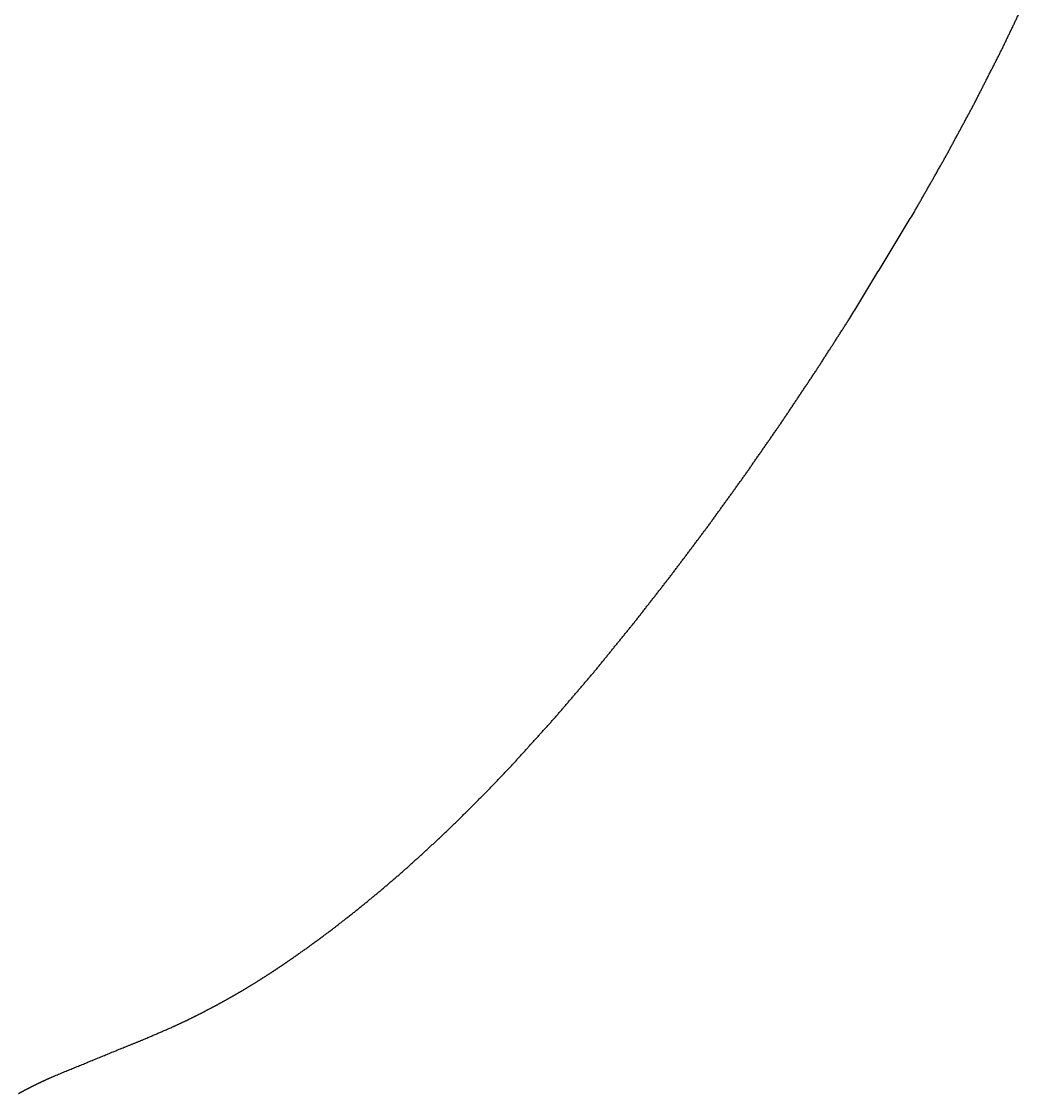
# Model space of a CAD drawing. Header units: feet. Extents: x 3.9 to 4.35, y 0.02 to 1.11.
# Drawn here: x 4.0895 to 4.2647, y 0.0739 to 0.2604 of the extents above; entities that cross this region are included whole.
import ezdxf

# ---------------------------------------------------------------- set-up
doc = ezdxf.new("R2010")
doc.units = ezdxf.units.FT
doc.header["$MEASUREMENT"] = 0
doc.layers.add('Standard', color=178, linetype='Continuous', true_color=0x000000)

msp = doc.modelspace()

# ---------------------------------------------------------------- linework, layer by layer
at = {"layer": 'Standard'}
for points in [[(4.26003, 0.25557), (4.26234, 0.2604), (4.26465, 0.26523)], [(4.26003, 0.25557, 0.10032), (4.26234, 0.2604, 0.10032), (4.26465, 0.26523, 0.10032)], [(4.25518, 0.24602), (4.2576, 0.2508), (4.26003, 0.25557)], [(4.25518, 0.24602, 0.10032), (4.2576, 0.2508, 0.10032), (4.26003, 0.25557, 0.10032)], [(4.26003, 0.25557), (4.26003, 0.25557, 0.05016), (4.26003, 0.25557, 0.10032)], [(4.25009, 0.2366), (4.25264, 0.24131), (4.25518, 0.24602)], [(4.25009, 0.2366, 0.10032), (4.25264, 0.24131, 0.10032), (4.25518, 0.24602, 0.10032)], [(4.25518, 0.24602), (4.25518, 0.24602, 0.05016), (4.25518, 0.24602, 0.10032)], [(4.2448, 0.22729), (4.24744, 0.23194), (4.25009, 0.2366)], [(4.2448, 0.22729, 0.10032), (4.24744, 0.23194, 0.10032), (4.25009, 0.2366, 0.10032)], [(4.25009, 0.2366), (4.25009, 0.2366, 0.05016), (4.25009, 0.2366, 0.10032)], [(4.23356, 0.20876), (4.23918, 0.21802), (4.2448, 0.22729)], [(4.23356, 0.20876, 0.10032), (4.23918, 0.21802, 0.10032), (4.2448, 0.22729, 0.10032)], [(4.2448, 0.22729), (4.2448, 0.22729, 0.05016), (4.2448, 0.22729, 0.10032)], [(4.2277, 0.19964), (4.23063, 0.2042), (4.23356, 0.20876)], [(4.2277, 0.19964, 0.10032), (4.23063, 0.2042, 0.10032), (4.23356, 0.20876, 0.10032)], [(4.23356, 0.20876), (4.23356, 0.20876, 0.05016), (4.23356, 0.20876, 0.10032)], [(4.22168, 0.19063), (4.22469, 0.19514), (4.2277, 0.19964)], [(4.22168, 0.19063, 0.10032), (4.22469, 0.19514, 0.10032), (4.2277, 0.19964, 0.10032)], [(4.2277, 0.19964), (4.2277, 0.19964, 0.05016), (4.2277, 0.19964, 0.10032)], [(4.21551, 0.18173), (4.21859, 0.18618), (4.22168, 0.19063)], [(4.21551, 0.18173, 0.10032), (4.21859, 0.18618, 0.10032), (4.22168, 0.19063, 0.10032)], [(4.22168, 0.19063), (4.22168, 0.19063, 0.05016), (4.22168, 0.19063, 0.10032)], [(4.20917, 0.17294), (4.21234, 0.17734), (4.21551, 0.18173)], [(4.20917, 0.17294, 0.10032), (4.21234, 0.17734, 0.10032), (4.21551, 0.18173, 0.10032)], [(4.21551, 0.18173), (4.21551, 0.18173, 0.05016), (4.21551, 0.18173, 0.10032)], [(4.20267, 0.16427), (4.20592, 0.16861), (4.20917, 0.17294)], [(4.20267, 0.16427, 0.10032), (4.20592, 0.16861, 0.10032), (4.20917, 0.17294, 0.10032)], [(4.20917, 0.17294), (4.20917, 0.17294, 0.05016), (4.20917, 0.17294, 0.10032)], [(4.19601, 0.15573), (4.19934, 0.16), (4.20267, 0.16427)], [(4.19601, 0.15573, 0.10032), (4.19934, 0.16, 0.10032), (4.20267, 0.16427, 0.10032)], [(4.20267, 0.16427), (4.20267, 0.16427, 0.05016), (4.20267, 0.16427, 0.10032)], [(4.18926, 0.14743), (4.19263, 0.15158), (4.19601, 0.15573)], [(4.18926, 0.14743, 0.10032), (4.19263, 0.15158, 0.10032), (4.19601, 0.15573, 0.10032)], [(4.19601, 0.15573), (4.19601, 0.15573, 0.05016), (4.19601, 0.15573, 0.10032)], [(4.1823, 0.13928), (4.18578, 0.14335), (4.18926, 0.14743)], [(4.1823, 0.13928, 0.10032), (4.18578, 0.14335, 0.10032), (4.18926, 0.14743, 0.10032)], [(4.18926, 0.14743), (4.18926, 0.14743, 0.05016), (4.18926, 0.14743, 0.10032)], [(4.17509, 0.13131), (4.17869, 0.1353), (4.1823, 0.13928)], [(4.17509, 0.13131, 0.10032), (4.17869, 0.1353, 0.10032), (4.1823, 0.13928, 0.10032)], [(4.1823, 0.13928), (4.1823, 0.13928, 0.05016), (4.1823, 0.13928, 0.10032)], [(4.17139, 0.12742), (4.17324, 0.12937), (4.17509, 0.13131)], [(4.17139, 0.12742, 0.10032), (4.17324, 0.12937, 0.10032), (4.17509, 0.13131, 0.10032)], [(4.17509, 0.13131), (4.17509, 0.13131, 0.05016), (4.17509, 0.13131, 0.10032)], [(4.16763, 0.1236), (4.16951, 0.12551), (4.17139, 0.12742)], [(4.16763, 0.1236, 0.10032), (4.16951, 0.12551, 0.10032), (4.17139, 0.12742, 0.10032)], [(4.17139, 0.12742), (4.17139, 0.12742, 0.05016), (4.17139, 0.12742, 0.10032)], [(4.16379, 0.11984), (4.16571, 0.12172), (4.16763, 0.1236)], [(4.16379, 0.11984, 0.10032), (4.16571, 0.12172, 0.10032), (4.16763, 0.1236, 0.10032)], [(4.16763, 0.1236), (4.16763, 0.1236, 0.05016), (4.16763, 0.1236, 0.10032)], [(4.15988, 0.11617), (4.16184, 0.11801), (4.16379, 0.11984)], [(4.15988, 0.11617, 0.10032), (4.16184, 0.11801, 0.10032), (4.16379, 0.11984, 0.10032)], [(4.16379, 0.11984), (4.16379, 0.11984, 0.05016), (4.16379, 0.11984, 0.10032)], [(4.1559, 0.11258), (4.15789, 0.11438), (4.15988, 0.11617)], [(4.1559, 0.11258, 0.10032), (4.15789, 0.11438, 0.10032), (4.15988, 0.11617, 0.10032)], [(4.15988, 0.11617), (4.15988, 0.11617, 0.05016), (4.15988, 0.11617, 0.10032)], [(4.15184, 0.10909), (4.15387, 0.11083), (4.1559, 0.11258)], [(4.15184, 0.10909, 0.10032), (4.15387, 0.11083, 0.10032), (4.1559, 0.11258, 0.10032)], [(4.1559, 0.11258), (4.1559, 0.11258, 0.05016), (4.1559, 0.11258, 0.10032)], [(4.14769, 0.10569), (4.14976, 0.10739), (4.15184, 0.10909)], [(4.14769, 0.10569, 0.10032), (4.14976, 0.10739, 0.10032), (4.15184, 0.10909, 0.10032)], [(4.15184, 0.10909), (4.15184, 0.10909, 0.05016), (4.15184, 0.10909, 0.10032)], [(4.14347, 0.10239), (4.14558, 0.10404), (4.14769, 0.10569)], [(4.14347, 0.10239, 0.10032), (4.14558, 0.10404, 0.10032), (4.14769, 0.10569, 0.10032)], [(4.14769, 0.10569), (4.14769, 0.10569, 0.05016), (4.14769, 0.10569, 0.10032)], [(4.13916, 0.09921), (4.14131, 0.1008), (4.14347, 0.10239)], [(4.13916, 0.09921, 0.10032), (4.14131, 0.1008, 0.10032), (4.14347, 0.10239, 0.10032)], [(4.14347, 0.10239), (4.14347, 0.10239, 0.05016), (4.14347, 0.10239, 0.10032)], [(4.13476, 0.09615), (4.13696, 0.09768), (4.13916, 0.09921)], [(4.13476, 0.09615, 0.10032), (4.13696, 0.09768, 0.10032), (4.13916, 0.09921, 0.10032)], [(4.13916, 0.09921), (4.13916, 0.09921, 0.05016), (4.13916, 0.09921, 0.10032)], [(4.13251, 0.09466), (4.13364, 0.0954), (4.13476, 0.09615)], [(4.13251, 0.09466, 0.10032), (4.13364, 0.0954, 0.10032), (4.13476, 0.09615, 0.10032)], [(4.13476, 0.09615), (4.13476, 0.09615, 0.05016), (4.13476, 0.09615, 0.10032)], [(4.13024, 0.09321), (4.13137, 0.09394), (4.13251, 0.09466)], [(4.13024, 0.09321, 0.10032), (4.13137, 0.09394, 0.10032), (4.13251, 0.09466, 0.10032)], [(4.13251, 0.09466), (4.13251, 0.09466, 0.05016), (4.13251, 0.09466, 0.10032)], [(4.1256, 0.09047), (4.12676, 0.09114), (4.12793, 0.09182)], [(4.1256, 0.09047, 0.10032), (4.12676, 0.09114, 0.10032), (4.12793, 0.09182, 0.10032)], [(4.12793, 0.09182), (4.12908, 0.09252), (4.13024, 0.09321)], [(4.12793, 0.09182, 0.10032), (4.12908, 0.09252, 0.10032), (4.13024, 0.09321, 0.10032)], [(4.12793, 0.09182), (4.12793, 0.09182, 0.05016), (4.12793, 0.09182, 0.10032)], [(4.13024, 0.09321), (4.13024, 0.09321, 0.05016), (4.13024, 0.09321, 0.10032)], [(4.12324, 0.08917), (4.12442, 0.08982), (4.1256, 0.09047)], [(4.12324, 0.08917, 0.10032), (4.12442, 0.08982, 0.10032), (4.1256, 0.09047, 0.10032)], [(4.1256, 0.09047), (4.1256, 0.09047, 0.05016), (4.1256, 0.09047, 0.10032)], [(4.11843, 0.08672), (4.11964, 0.08732), (4.12085, 0.08792)], [(4.11843, 0.08672, 0.10032), (4.11964, 0.08732, 0.10032), (4.12085, 0.08792, 0.10032)], [(4.12085, 0.08792), (4.12204, 0.08855), (4.12324, 0.08917)], [(4.12085, 0.08792, 0.10032), (4.12204, 0.08855, 0.10032), (4.12324, 0.08917, 0.10032)], [(4.12085, 0.08792), (4.12085, 0.08792, 0.05016), (4.12085, 0.08792, 0.10032)], [(4.12324, 0.08917), (4.12324, 0.08917, 0.05016), (4.12324, 0.08917, 0.10032)], [(4.11599, 0.08558), (4.11721, 0.08615), (4.11843, 0.08672)], [(4.11599, 0.08558, 0.10032), (4.11721, 0.08615, 0.10032), (4.11843, 0.08672, 0.10032)], [(4.11843, 0.08672), (4.11843, 0.08672, 0.05016), (4.11843, 0.08672, 0.10032)], [(4.11087, 0.08336), (4.11343, 0.08447), (4.11599, 0.08558)], [(4.11087, 0.08336, 0.10032), (4.11343, 0.08447, 0.10032), (4.11599, 0.08558, 0.10032)], [(4.11599, 0.08558), (4.11599, 0.08558, 0.05016), (4.11599, 0.08558, 0.10032)], [(4.11087, 0.08336), (4.11087, 0.08336, 0.05016), (4.11087, 0.08336, 0.10032)], [(4.09323, 0.07606), (4.0943, 0.07654), (4.09537, 0.07702)], [(4.09323, 0.07606, 0.10032), (4.0943, 0.07654, 0.10032), (4.09537, 0.07702, 0.10032)], [(4.09537, 0.07702), (4.09537, 0.07702, 0.05016), (4.09537, 0.07702, 0.10032)], [(4.09006, 0.07448), (4.09059, 0.07475), (4.09111, 0.07502)], [(4.09006, 0.07448, 0.10032), (4.09059, 0.07475, 0.10032), (4.09111, 0.07502, 0.10032)], [(4.09111, 0.07502), (4.09217, 0.07554), (4.09323, 0.07606)], [(4.09111, 0.07502, 0.10032), (4.09217, 0.07554, 0.10032), (4.09323, 0.07606, 0.10032)], [(4.09111, 0.07502), (4.09111, 0.07502, 0.05016), (4.09111, 0.07502, 0.10032)], [(4.09323, 0.07606), (4.09323, 0.07606, 0.05016), (4.09323, 0.07606, 0.10032)], [(4.08903, 0.07391), (4.08955, 0.0742), (4.09006, 0.07448)], [(4.08903, 0.07391, 0.10032), (4.08955, 0.0742, 0.10032), (4.09006, 0.07448, 0.10032)], [(4.09006, 0.07448), (4.09006, 0.07448, 0.05016), (4.09006, 0.07448, 0.10032)]]:
    msp.add_open_spline(points, degree=2, dxfattribs=at)
for points in [[(4.09537, 0.07702), (4.10053, 0.07914), (4.10569, 0.08126), (4.10828, 0.08231), (4.11087, 0.08336)], [(4.09537, 0.07702, 0.10032), (4.10053, 0.07914, 0.10032), (4.10569, 0.08126, 0.10032), (4.10828, 0.08231, 0.10032), (4.11087, 0.08336, 0.10032)]]:
    msp.add_open_spline(points, degree=2, knots=[211, 211, 211, 212, 212, 213, 213, 213], dxfattribs=at)

doc.saveas('drawing.dxf')
